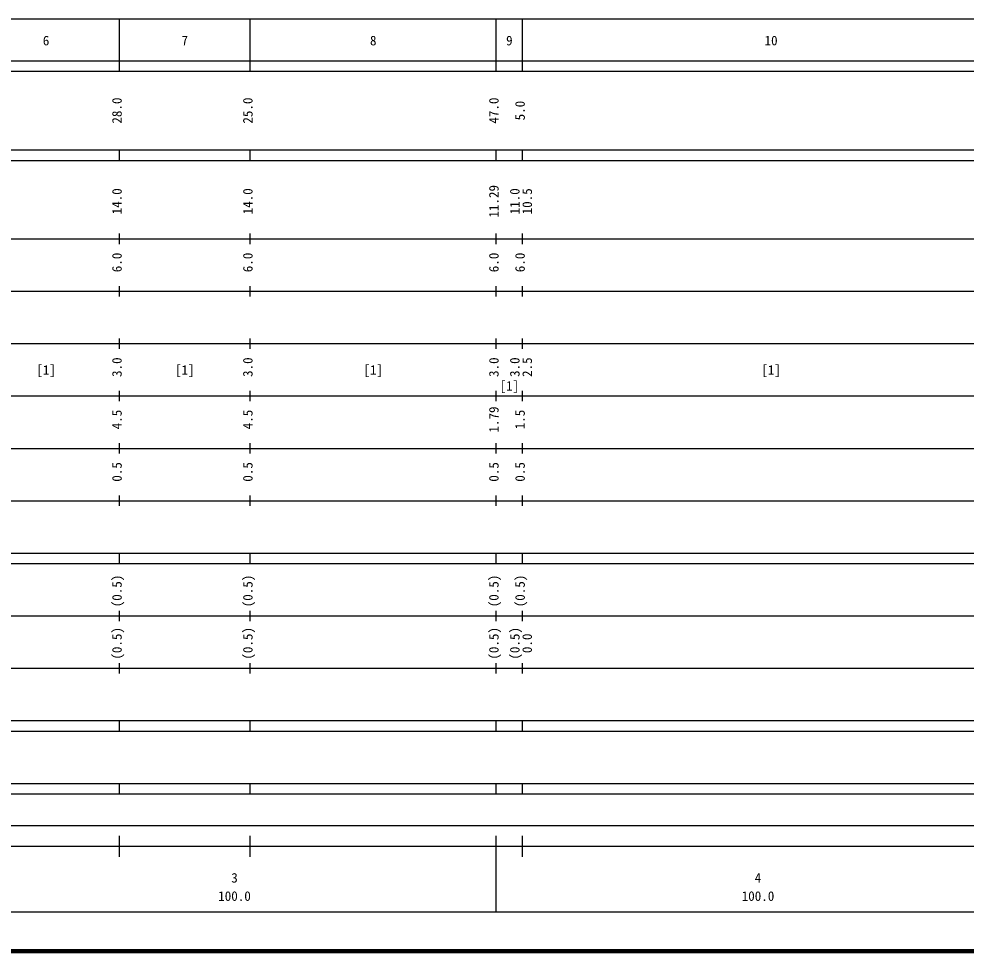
# Model space of a CAD drawing. Units: millimetres on the paper, enlarged 1000 times. Extents: x -60276326 to 220865903, y -217379184 to 46736771.
# Drawn here: x 276819 to 457746, y 20000 to 198000 of the extents above; entities that cross this region are included whole.
import ezdxf
from ezdxf.enums import TextEntityAlignment as Align

# ---------------------------------------------------------------- set-up
doc = ezdxf.new("R2010")
doc.units = ezdxf.units.MM
doc.header["$LTSCALE"] = 1000
doc.layers.add('M-TTL', color=2, linetype='Continuous', lineweight=140)
doc.layers.add('M-TTL-BAND', color=7, linetype='Continuous', lineweight=25)
doc.styles.add('ＭＳ ゴシック', font='')
doc.styles.get('ＭＳ ゴシック').set_extended_font_data('MS Gothic')

msp = doc.modelspace()

# ---------------------------------------------------------------- linework, layer by layer
at = {"layer": 'M-TTL'}
msp.add_line((40000, 20000), (680000, 20000), dxfattribs=at)
at = {"layer": 'M-TTL-BAND'}
for p, q in [((68000, 198000), (579000, 198000)), ((296000, 188000), (296000, 198000)), ((321000, 188000), (321000, 198000)), ((368000, 188000), (368000, 198000)), ((373000, 188000), (373000, 198000)), ((40000, 190000), (579000, 190000)), ((40000, 188000), (579000, 188000)), ((40000, 173000), (579000, 173000)), ((296000, 171000), (296000, 173000)), ((321000, 171000), (321000, 173000)), ((368000, 171000), (368000, 173000)), ((373000, 171000), (373000, 173000)), ((40000, 171000), (579000, 171000)), ((40000, 156000), (579000, 156000)), ((296000, 155000), (296000, 157000)), ((321000, 155000), (321000, 157000)), ((368000, 155000), (368000, 157000)), ((373000, 155000), (373000, 157000)), ((296000, 145000), (296000, 147000)), ((321000, 145000), (321000, 147000)), ((368000, 145000), (368000, 147000)), ((373000, 145000), (373000, 147000)), ((46000, 146000), (579000, 146000)), ((52000, 136000), (579000, 136000)), ((296000, 135000), (296000, 137000)), ((321000, 135000), (321000, 137000)), ((368000, 135000), (368000, 137000)), ((373000, 135000), (373000, 137000)), ((296000, 125000), (296000, 127000)), ((321000, 125000), (321000, 127000)), ((368000, 125000), (368000, 127000)), ((373000, 125000), (373000, 127000)), ((46000, 126000), (579000, 126000)), ((52000, 116000), (579000, 116000)), ((296000, 115000), (296000, 117000)), ((321000, 115000), (321000, 117000)), ((368000, 115000), (368000, 117000)), ((373000, 115000), (373000, 117000)), ((296000, 105000), (296000, 107000)), ((321000, 105000), (321000, 107000)), ((368000, 105000), (368000, 107000)), ((373000, 105000), (373000, 107000)), ((46000, 106000), (579000, 106000)), ((40000, 96000), (579000, 96000)), ((296000, 94000), (296000, 96000)), ((321000, 94000), (321000, 96000)), ((368000, 94000), (368000, 96000)), ((373000, 94000), (373000, 96000)), ((40000, 94000), (579000, 94000)), ((49000, 84000), (579000, 84000)), ((296000, 83000), (296000, 85000)), ((321000, 83000), (321000, 85000)), ((368000, 83000), (368000, 85000)), ((373000, 83000), (373000, 85000)), ((296000, 73000), (296000, 75000)), ((321000, 73000), (321000, 75000)), ((368000, 73000), (368000, 75000)), ((373000, 73000), (373000, 75000)), ((40000, 74000), (579000, 74000)), ((40000, 64000), (579000, 64000)), ((296000, 62000), (296000, 64000)), ((321000, 62000), (321000, 64000)), ((368000, 62000), (368000, 64000)), ((373000, 62000), (373000, 64000)), ((40000, 62000), (579000, 62000)), ((40000, 52000), (579000, 52000)), ((296000, 50000), (296000, 52000)), ((321000, 50000), (321000, 52000)), ((368000, 50000), (368000, 52000)), ((373000, 50000), (373000, 52000)), ((40000, 50000), (579000, 50000)), ((71000, 44000), (565000, 44000)), ((296000, 38000), (296000, 42000)), ((321000, 38000), (321000, 42000)), ((368000, 27500), (368000, 42000)), ((373000, 38000), (373000, 42000)), ((40000, 40000), (579000, 40000)), ((68000, 27500), (579000, 27500))]:
    msp.add_line(p, q, dxfattribs=at)

# ---------------------------------------------------------------- texts
at = {"layer": 'M-TTL-BAND', "style": 'ＭＳ ゴシック'}
for s, p in [('6', (282000, 192405)), ('7', (308500, 192405)), ('8', (344500, 192405)), ('9', (370500, 192405)), ('10', (420500, 192405)), ('[1]', (282000, 129500)), ('[1]', (308500, 129500)), ('[1]', (344500, 129500)), ('[1]', (420500, 129500)), ('[1]', (370500, 126467)), ('3', (318000, 32523)), ('4', (418000, 32523)), ('100.0', (318000, 29033)), ('100.0', (418000, 29033))]:
    msp.add_text(s, height=1833, dxfattribs=at).set_placement(p, align=Align.BOTTOM_CENTER)
for s, p in [('28.0', (297000, 180500)), ('25.0', (322000, 180500)), ('47.0', (369000, 180500)), ('5.0', (374000, 180500)), ('14.0', (297000, 163174)), ('14.0', (322000, 163174)), ('11.29', (369000, 163174)), ('11.0', (373000, 163174)), ('10.5', (375370, 163174)), ('6.0', (297000, 151500)), ('6.0', (322000, 151500)), ('6.0', (369000, 151500)), ('6.0', (374000, 151500)), ('3.0', (297000, 131500)), ('3.0', (322000, 131500)), ('3.0', (369000, 131500)), ('3.0', (373000, 131500)), ('2.5', (375370, 131500)), ('4.5', (297000, 121500)), ('4.5', (322000, 121500)), ('1.79', (369000, 121500)), ('1.5', (374000, 121500)), ('0.5', (297000, 111500)), ('0.5', (322000, 111500)), ('0.5', (369000, 111500)), ('0.5', (374000, 111500)), ('(0.5)', (297000, 88764)), ('(0.5)', (322000, 88764)), ('(0.5)', (369000, 88764)), ('(0.5)', (374000, 88764)), ('(0.5)', (297000, 78764)), ('(0.5)', (322000, 78764)), ('(0.5)', (369000, 78764)), ('(0.5)', (373000, 78764)), ('0.0', (375370, 78764))]:
    msp.add_text(s, height=1833, rotation=90, dxfattribs=at).set_placement(p, align=Align.BOTTOM_CENTER)

doc.saveas('drawing.dxf')
